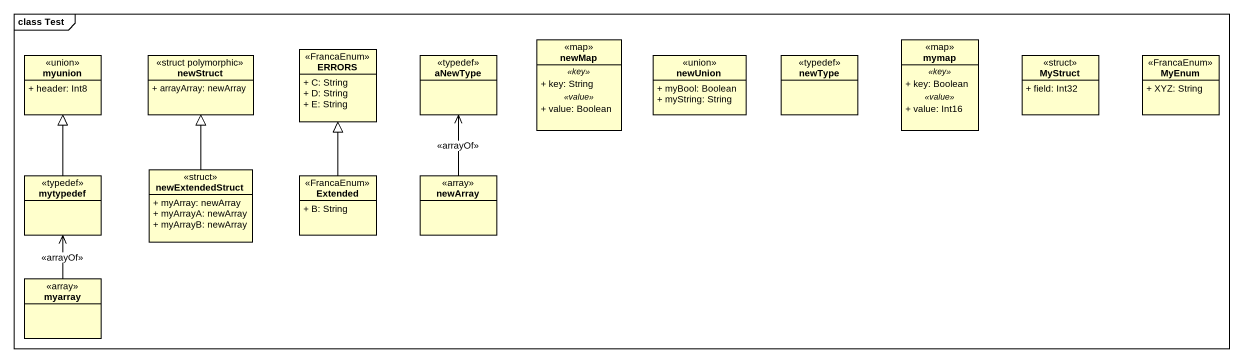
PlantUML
@startuml
mainframe class Test
hide circle
hide empty members
skinparam classAttributeIconSize 0
class myunion <<union>> {
  + header: Int8
}
class newStruct <<struct polymorphic>> {
  + arrayArray: newArray
}
class ERRORS <<FrancaEnum>> {
  + C: String
  + D: String
  + E: String
}
class aNewType <<typedef>>
class newMap <<map>> {
  .. <<key>> ..
  + key: String
  .. <<value>> ..
  + value: Boolean
}
class newUnion <<union>> {
  + myBool: Boolean
  + myString: String
}
class newType <<typedef>>
class mymap <<map>> {
  .. <<key>> ..
  + key: Boolean
  .. <<value>> ..
  + value: Int16
}
class MyStruct <<struct>> {
  + field: Int32
}
class MyEnum <<FrancaEnum>> {
  + XYZ: String
}
class mytypedef <<typedef>>
class newExtendedStruct <<struct>> {
  + myArray: newArray
  + myArrayA: newArray
  + myArrayB: newArray
}
class Extended <<FrancaEnum>> {
  + B: String
}
class newArray <<array>>
class myarray <<array>>
mytypedef -up-|> myunion
newExtendedStruct -up-|> newStruct
Extended -up-|> ERRORS
newArray -up-> aNewType : <<arrayOf>>
myarray -up-> mytypedef : <<arrayOf>>
@enduml
